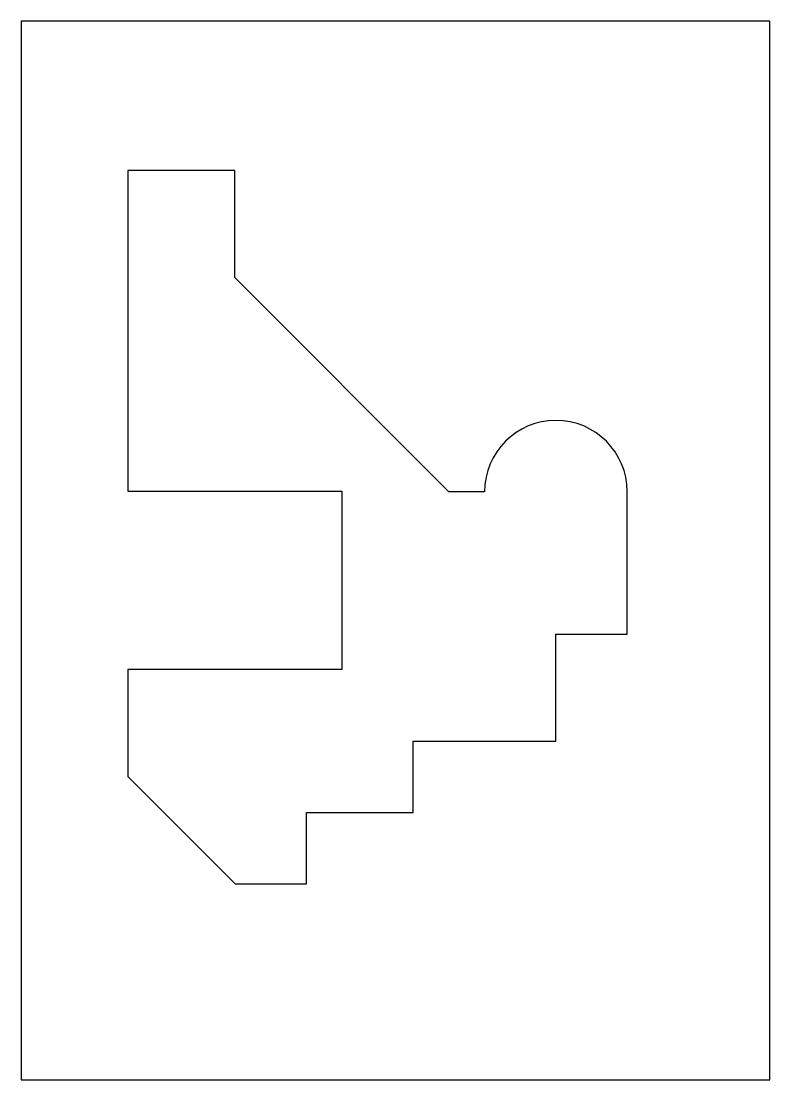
# Model space of a CAD drawing. Header units: millimetres. Extents: x 0 to 210, y 0 to 297.
import ezdxf

# ---------------------------------------------------------------- set-up
doc = ezdxf.new("R2010")
doc.units = ezdxf.units.MM
doc.header["$MEASUREMENT"] = 0

msp = doc.modelspace()

# ---------------------------------------------------------------- linework, layer by layer
for p, q in [((59.9, 255.1), (29.9, 255.1)), ((29.9, 255.1), (29.9, 165.1)), ((59.9, 225.1), (59.9, 255.1)), ((120, 165), (59.9, 225.1)), ((29.9, 165.1), (89.9, 165.1)), ((89.9, 165.1), (89.9, 115.1)), ((130, 165), (120, 165)), ((170, 125), (170, 165)), ((150, 95), (150, 125)), ((150, 125), (170, 125)), ((89.9, 115.1), (29.9, 115.1)), ((29.9, 115.1), (29.9, 85.1)), ((110, 75), (110, 95)), ((110, 95), (150, 95)), ((29.9, 85.1), (60, 55)), ((80, 55), (80, 75)), ((80, 75), (110, 75)), ((60, 55), (80, 55))]:
    msp.add_line(p, q)
msp.add_lwpolyline([(0, 0), (210, 0), (210, 297), (0, 297)], close=True)
msp.add_arc((150, 165), 20, 0, 180)

doc.saveas('drawing.dxf')
